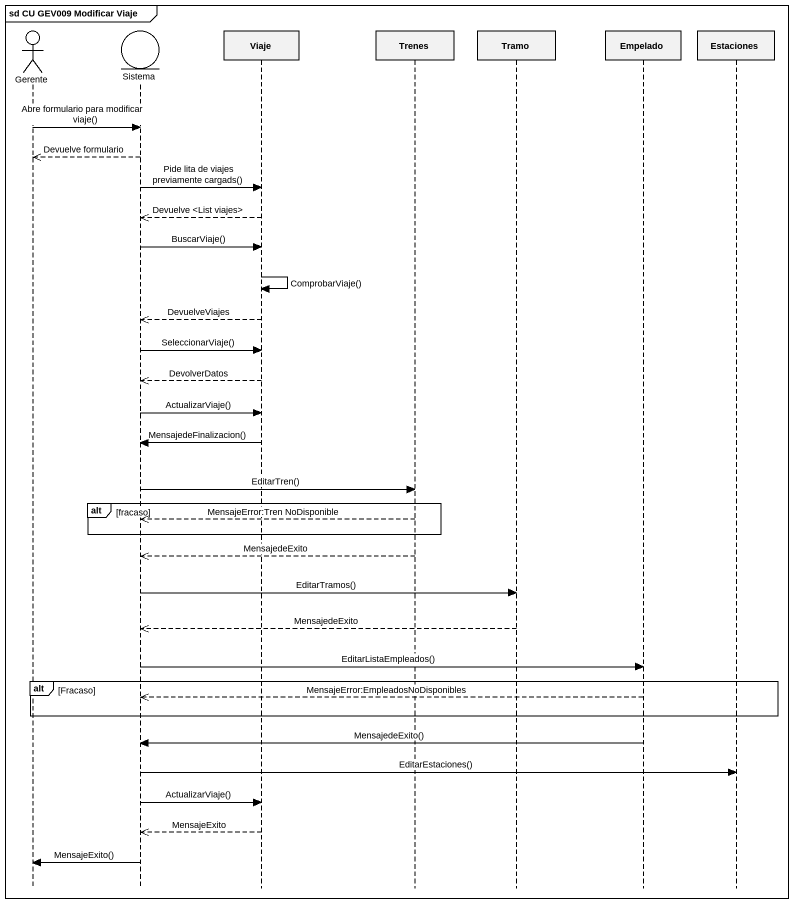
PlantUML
@startuml
mainframe sd CU GEV009 Modificar Viaje
hide footbox
actor Gerente
entity Sistema
participant Viaje
participant Trenes
participant Tramo
participant Empelado
participant Estaciones

Gerente -> Sistema : Abre formulario para modificar viaje()
Sistema -->> Gerente : Devuelve formulario
Sistema -> Viaje : Pide lita de viajes previamente cargads()
Viaje -->> Sistema : Devuelve <List viajes>
Sistema -> Viaje : BuscarViaje()
Viaje -> Viaje : ComprobarViaje()
Viaje -->> Sistema : DevuelveViajes
Sistema -> Viaje : SeleccionarViaje()
Viaje -->> Sistema : DevolverDatos
Sistema -> Viaje : ActualizarViaje()
Viaje -> Sistema : MensajedeFinalizacion()
Sistema -> Trenes : EditarTren()
alt fracaso
  Trenes -->> Sistema : MensajeError:Tren NoDisponible
end
Trenes -->> Sistema : MensajedeExito
Sistema -> Tramo : EditarTramos()
Tramo -->> Sistema : MensajedeExito
Sistema -> Empelado : EditarListaEmpleados()
alt Fracaso
  Empelado -->> Sistema : MensajeError:EmpleadosNoDisponibles
end
Empelado -> Sistema : MensajedeExito()
Sistema -> Estaciones : EditarEstaciones()
Sistema -> Viaje : ActualizarViaje()
Viaje -->> Sistema : MensajeExito
Sistema -> Gerente : MensajeExito()
@enduml
